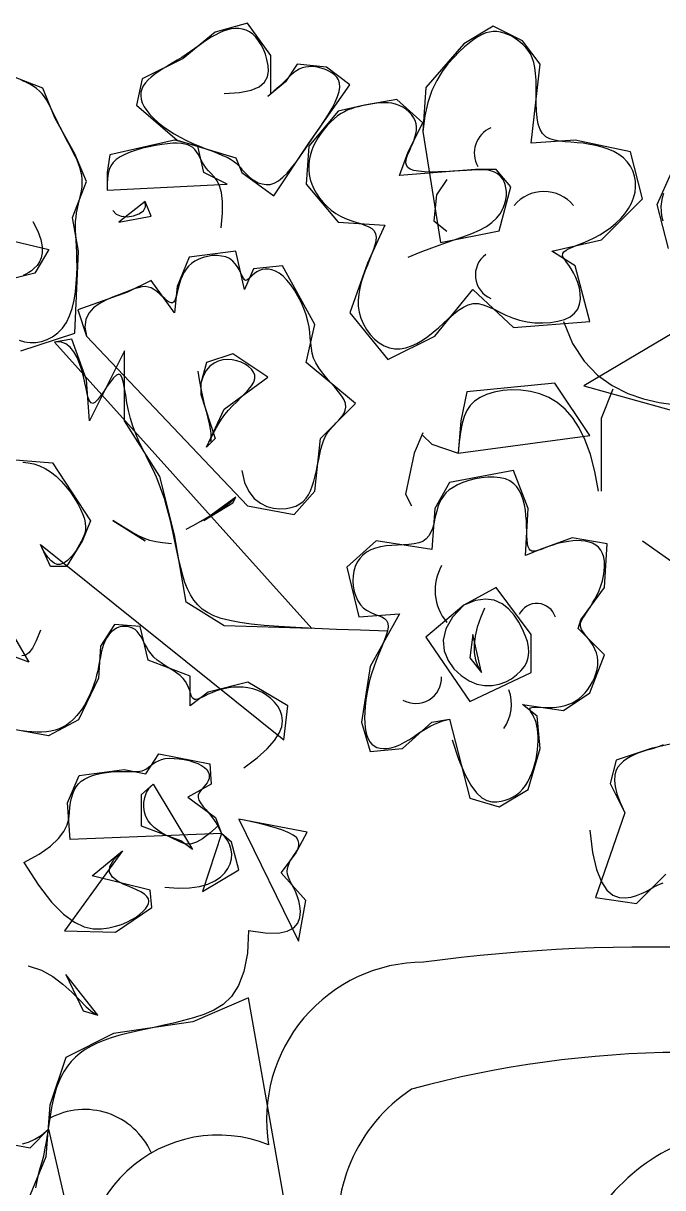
# Model space of a CAD drawing. Header units: metres. Extents: x -607 to -196, y 0 to 941.
# Drawn here: x -459.2 to -410.3, y 537.3 to 626.4 of the extents above; entities that cross this region are included whole.
import ezdxf

# ---------------------------------------------------------------- set-up
doc = ezdxf.new("R2010")
doc.units = ezdxf.units.M
doc.layers.add('3', color=3, linetype='Continuous')

msp = doc.modelspace()

# ---------------------------------------------------------------- linework, layer by layer
at = {"layer": '3'}
for points in [[(-443.83, 621.02), (-443.83, 621.02), (-442.65, 621.09), (-441.76, 621.27), (-441.14, 621.54), (-440.73, 621.89), (-440.51, 622.29), (-440.43, 622.73), (-440.45, 623.17), (-440.55, 623.61), (-440.67, 624.02), (-440.82, 624.4), (-441, 624.75), (-441.19, 625.05), (-441.41, 625.32), (-441.64, 625.55), (-441.89, 625.73), (-442.15, 625.87), (-442.42, 625.95), (-442.7, 626), (-442.99, 626), (-443.28, 625.96), (-443.58, 625.89), (-443.89, 625.78), (-444.19, 625.65), (-444.5, 625.49), (-444.81, 625.32), (-445.12, 625.12), (-445.43, 624.91), (-445.74, 624.69), (-446.07, 624.47), (-446.39, 624.24), (-446.73, 624.01), (-447.07, 623.78), (-447.43, 623.56), (-447.79, 623.34), (-448.14, 623.13), (-448.49, 622.92), (-448.82, 622.71), (-449.12, 622.5), (-449.4, 622.28), (-449.65, 622.06), (-449.85, 621.84), (-450.01, 621.6), (-450.12, 621.36), (-450.19, 621.11), (-450.21, 620.85), (-450.17, 620.58), (-450.09, 620.3), (-449.95, 620.01), (-449.75, 619.72), (-449.5, 619.41), (-449.21, 619.1), (-448.87, 618.8), (-448.5, 618.5), (-448.09, 618.21), (-447.65, 617.93), (-447.19, 617.67), (-446.7, 617.43), (-446.21, 617.2), (-445.71, 617), (-445.23, 616.8), (-444.76, 616.63), (-444.33, 616.46), (-443.94, 616.29), (-443.6, 616.14), (-443.33, 615.99), (-443.1, 615.84), (-442.91, 615.69), (-442.75, 615.53), (-442.61, 615.38), (-442.47, 615.22), (-442.32, 615.05), (-442.15, 614.87), (-441.95, 614.69), (-441.73, 614.5), (-441.48, 614.34), (-441.21, 614.2), (-440.92, 614.1), (-440.62, 614.05), (-440.3, 614.07), (-439.99, 614.16), (-439.66, 614.35), (-439.33, 614.61), (-439, 614.94), (-438.67, 615.34), (-438.32, 615.78), (-437.98, 616.26), (-437.62, 616.77), (-437.26, 617.29), (-436.9, 617.83), (-436.53, 618.36), (-436.19, 618.89), (-435.86, 619.4), (-435.57, 619.89), (-435.33, 620.35), (-435.14, 620.78), (-435.02, 621.17), (-434.98, 621.51), (-435, 621.8), (-435.08, 622.06), (-435.21, 622.27), (-435.38, 622.46), (-435.59, 622.61), (-435.82, 622.74), (-436.07, 622.85), (-436.32, 622.94), (-436.58, 623), (-436.84, 623.05), (-437.1, 623.08), (-437.36, 623.07), (-437.61, 623.04), (-437.85, 622.98), (-438.08, 622.88), (-438.3, 622.75), (-438.52, 622.59), (-438.75, 622.39), (-439, 622.15), (-439.28, 621.87), (-439.61, 621.55), (-440.01, 621.2), (-440.47, 620.8), (-440.25, 621.02), (-440.25, 623.93), (-442.04, 626.39), (-444.5, 625.72), (-446.96, 623.7), (-450.1, 622.14), (-450.54, 620.13), (-447.41, 617.44), (-442.93, 616.1), (-442.48, 614.98), (-440.02, 613.19), (-437.34, 617.22), (-434.2, 621.69), (-435.99, 623.03), (-438.23, 623.26), (-439.13, 621.92), (-440.47, 620.8)], [(-429.73, 608.5), (-429.73, 608.5), (-428.82, 608.89), (-427.93, 609.23), (-427.09, 609.53), (-426.29, 609.8), (-425.55, 610.05), (-424.88, 610.31), (-424.28, 610.57), (-423.76, 610.85), (-423.33, 611.15), (-422.98, 611.49), (-422.71, 611.83), (-422.5, 612.19), (-422.36, 612.54), (-422.27, 612.89), (-422.23, 613.22), (-422.23, 613.53), (-422.26, 613.81), (-422.32, 614.06), (-422.4, 614.27), (-422.5, 614.47), (-422.63, 614.63), (-422.77, 614.77), (-422.92, 614.89), (-423.09, 614.98), (-423.26, 615.06), (-423.45, 615.11), (-423.65, 615.15), (-423.89, 615.17), (-424.17, 615.18), (-424.49, 615.17), (-424.86, 615.16), (-425.29, 615.13), (-425.78, 615.1), (-426.32, 615.07), (-426.88, 615.04), (-427.44, 615.02), (-427.99, 615.01), (-428.5, 615.03), (-428.95, 615.07), (-429.32, 615.13), (-429.59, 615.23), (-429.77, 615.37), (-429.88, 615.53), (-429.92, 615.71), (-429.9, 615.92), (-429.85, 616.14), (-429.76, 616.38), (-429.65, 616.62), (-429.54, 616.88), (-429.42, 617.14), (-429.32, 617.4), (-429.22, 617.67), (-429.15, 617.93), (-429.11, 618.2), (-429.1, 618.46), (-429.13, 618.71), (-429.21, 618.96), (-429.33, 619.19), (-429.49, 619.42), (-429.69, 619.62), (-429.91, 619.81), (-430.16, 619.97), (-430.42, 620.1), (-430.7, 620.2), (-430.98, 620.27), (-431.27, 620.3), (-431.56, 620.31), (-431.85, 620.3), (-432.15, 620.27), (-432.44, 620.23), (-432.73, 620.18), (-433.01, 620.13), (-433.29, 620.07), (-433.56, 620.01), (-433.82, 619.94), (-434.09, 619.86), (-434.35, 619.76), (-434.61, 619.63), (-434.87, 619.49), (-435.14, 619.31), (-435.4, 619.09), (-435.67, 618.85), (-435.93, 618.58), (-436.18, 618.29), (-436.42, 617.97), (-436.64, 617.65), (-436.83, 617.31), (-437, 616.96), (-437.14, 616.61), (-437.24, 616.25), (-437.32, 615.9), (-437.35, 615.54), (-437.35, 615.18), (-437.31, 614.82), (-437.23, 614.45), (-437.11, 614.09), (-436.95, 613.73), (-436.75, 613.37), (-436.52, 613.02), (-436.25, 612.69), (-435.95, 612.38), (-435.63, 612.1), (-435.28, 611.85), (-434.91, 611.63), (-434.53, 611.45), (-434.14, 611.31), (-433.75, 611.18), (-433.39, 611.07), (-433.05, 610.96), (-432.76, 610.83), (-432.51, 610.69), (-432.34, 610.51), (-432.23, 610.3), (-432.2, 610.04), (-432.22, 609.75), (-432.29, 609.43), (-432.4, 609.08), (-432.54, 608.71), (-432.69, 608.31), (-432.86, 607.9), (-433.03, 607.48), (-433.18, 607.04), (-433.33, 606.59), (-433.44, 606.14), (-433.53, 605.68), (-433.57, 605.21), (-433.56, 604.75), (-433.49, 604.29), (-433.36, 603.83), (-433.17, 603.39), (-432.93, 602.97), (-432.65, 602.58), (-432.32, 602.23), (-431.96, 601.95), (-431.58, 601.72), (-431.18, 601.57), (-430.77, 601.5), (-430.35, 601.5), (-429.93, 601.58), (-429.5, 601.72), (-429.08, 601.91), (-428.65, 602.15), (-428.23, 602.44), (-427.82, 602.76), (-427.42, 603.11), (-427.03, 603.46), (-426.65, 603.82), (-426.27, 604.15), (-425.89, 604.45), (-425.52, 604.69), (-425.14, 604.87), (-424.76, 604.96), (-424.38, 604.95), (-424, 604.87), (-423.59, 604.71), (-423.17, 604.52), (-422.73, 604.3), (-422.26, 604.08), (-421.76, 603.87), (-421.22, 603.69), (-420.64, 603.56), (-420.04, 603.49), (-419.44, 603.47), (-418.85, 603.51), (-418.29, 603.6), (-417.78, 603.74), (-417.35, 603.95), (-417.01, 604.21), (-416.76, 604.53), (-416.62, 604.9), (-416.56, 605.3), (-416.57, 605.72), (-416.64, 606.14), (-416.75, 606.56), (-416.91, 606.95), (-417.08, 607.31), (-417.27, 607.62), (-417.45, 607.89), (-417.62, 608.12), (-417.76, 608.32), (-417.87, 608.49), (-417.92, 608.64), (-417.91, 608.78), (-417.83, 608.91), (-417.66, 609.03), (-417.42, 609.16), (-417.11, 609.29), (-416.75, 609.44), (-416.36, 609.59), (-415.94, 609.77), (-415.5, 609.98), (-415.07, 610.21), (-414.64, 610.48), (-414.23, 610.78), (-413.84, 611.11), (-413.48, 611.46), (-413.16, 611.83), (-412.89, 612.23), (-412.66, 612.63), (-412.49, 613.05), (-412.38, 613.47), (-412.34, 613.89), (-412.35, 614.31), (-412.42, 614.71), (-412.55, 615.1), (-412.74, 615.47), (-412.98, 615.8), (-413.27, 616.1), (-413.62, 616.36), (-414.01, 616.58), (-414.44, 616.77), (-414.89, 616.92), (-415.37, 617.04), (-415.85, 617.13), (-416.34, 617.21), (-416.82, 617.26), (-417.29, 617.29), (-417.73, 617.32), (-418.16, 617.37), (-418.54, 617.44), (-418.89, 617.55), (-419.2, 617.71), (-419.46, 617.95), (-419.65, 618.26), (-419.79, 618.67), (-419.88, 619.16), (-419.93, 619.7), (-419.95, 620.28), (-419.95, 620.88), (-419.95, 621.47), (-419.96, 622.03), (-419.99, 622.55), (-420.05, 623.01), (-420.13, 623.4), (-420.25, 623.75), (-420.39, 624.05), (-420.55, 624.31), (-420.73, 624.54), (-420.93, 624.75), (-421.15, 624.93), (-421.38, 625.11), (-421.62, 625.27), (-421.87, 625.42), (-422.13, 625.54), (-422.4, 625.64), (-422.68, 625.71), (-422.96, 625.75), (-423.24, 625.75), (-423.52, 625.72), (-423.8, 625.65), (-424.09, 625.53), (-424.4, 625.36), (-424.72, 625.15), (-425.06, 624.89), (-425.43, 624.58), (-425.83, 624.21), (-426.25, 623.78), (-426.7, 623.28), (-427.13, 622.7), (-427.55, 622.02), (-427.92, 621.24), (-428.23, 620.33), (-428.47, 619.3), (-428.61, 618.11), (-427.26, 609.62), (-422.79, 610.51), (-421.89, 613.87), (-423.01, 615.21), (-424.58, 615.21), (-430.4, 614.76), (-429.73, 616.55), (-428.61, 618.78), (-430.62, 620.57), (-433.08, 620.13), (-435.1, 619.68), (-437.34, 617), (-437.56, 614.09), (-435.1, 611.18), (-431.52, 610.96), (-432.86, 608.05), (-434.2, 604.25), (-431.29, 600.67), (-427.71, 602.46), (-424.8, 606.04), (-421.67, 603.13), (-415.85, 603.58), (-416.97, 607.83), (-418.76, 608.95), (-414.95, 609.84), (-411.82, 612.97), (-412.72, 616.55), (-416.97, 617.44), (-420.33, 617.22), (-419.65, 623.26), (-421, 625.05), (-423.24, 626.16), (-425.47, 624.82), (-428.38, 621.47), (-428.61, 618.11)], [(-459.38, 601.33), (-455.26, 602.7), (-454.96, 608.95), (-455.42, 611.54), (-454.35, 614.28), (-455.26, 616.41), (-456.79, 619.16), (-457.7, 621.44), (-460.15, 622.36)], [(-459.5, 602.16), (-459.1, 602.04), (-458.68, 601.98), (-458.24, 601.98), (-457.8, 602.06), (-457.37, 602.2), (-456.95, 602.42), (-456.56, 602.71), (-456.2, 603.07), (-455.9, 603.51), (-455.65, 604.02), (-455.46, 604.59), (-455.31, 605.21), (-455.21, 605.85), (-455.14, 606.5), (-455.1, 607.14), (-455.08, 607.76), (-455.09, 608.34), (-455.1, 608.86), (-455.12, 609.34), (-455.15, 609.77), (-455.17, 610.17), (-455.19, 610.54), (-455.2, 610.89), (-455.19, 611.23), (-455.16, 611.56), (-455.11, 611.9), (-455.05, 612.23), (-454.97, 612.57), (-454.89, 612.9), (-454.82, 613.23), (-454.75, 613.55), (-454.7, 613.87), (-454.68, 614.18), (-454.68, 614.48), (-454.72, 614.77), (-454.78, 615.06), (-454.86, 615.35), (-454.96, 615.63), (-455.08, 615.92), (-455.22, 616.22), (-455.37, 616.52), (-455.52, 616.82), (-455.69, 617.14), (-455.86, 617.46), (-456.03, 617.79), (-456.2, 618.12), (-456.37, 618.44), (-456.53, 618.76), (-456.69, 619.08), (-456.84, 619.39), (-456.98, 619.69), (-457.12, 619.98), (-457.27, 620.26), (-457.42, 620.53), (-457.58, 620.77), (-457.76, 621), (-457.96, 621.21), (-458.18, 621.4), (-458.43, 621.58), (-458.7, 621.73), (-458.99, 621.88), (-459.31, 622.02)], [(-444.05, 610.74), (-444.05, 610.74), (-443.94, 611.86), (-443.94, 612.75), (-444.02, 613.44), (-444.17, 613.96), (-444.37, 614.35), (-444.59, 614.65), (-444.81, 614.89), (-445.02, 615.1), (-445.2, 615.31), (-445.35, 615.53), (-445.48, 615.75), (-445.6, 615.97), (-445.71, 616.18), (-445.82, 616.38), (-445.94, 616.57), (-446.07, 616.74), (-446.22, 616.88), (-446.39, 616.99), (-446.6, 617.09), (-446.83, 617.15), (-447.1, 617.2), (-447.41, 617.22), (-447.76, 617.21), (-448.16, 617.18), (-448.6, 617.13), (-449.07, 617.05), (-449.57, 616.95), (-450.06, 616.83), (-450.55, 616.69), (-451.01, 616.54), (-451.43, 616.36), (-451.79, 616.18), (-452.09, 615.97), (-452.32, 615.75), (-452.49, 615.5), (-452.62, 615.22), (-452.7, 614.9), (-452.75, 614.53), (-452.77, 614.11), (-452.78, 613.64), (-443.6, 614.09), (-445.39, 614.98), (-445.84, 617), (-447.63, 617.44), (-452.56, 616.33), (-452.78, 614.98), (-452.78, 613.64)], [(-409.81, 609.17), (-410.7, 612.52), (-409.58, 614.98)], [(-426.78, 614.44), (-427.58, 613.26), (-427.77, 611.28), (-426.78, 610.49)], [(-452.33, 612.08), (-452.33, 612.08), (-452.08, 611.8), (-451.7, 611.65), (-451.24, 611.6), (-450.77, 611.66), (-450.34, 611.81), (-450, 612.05), (-449.83, 612.36), (-449.87, 612.75), (-451.89, 611.18), (-449.42, 611.63), (-449.87, 612.75)], [(-410.22, 611.26), (-410.32, 611.63), (-410.36, 612.01), (-410.37, 612.37), (-410.34, 612.73), (-410.27, 613.07), (-410.18, 613.4)], [(-458.47, 611.23), (-458.47, 611.23), (-458.09, 610.49), (-457.85, 609.85), (-457.74, 609.3), (-457.74, 608.84), (-457.82, 608.46), (-457.96, 608.14), (-458.14, 607.87), (-458.35, 607.65), (-458.57, 607.47), (-458.78, 607.32), (-459, 607.2), (-459.2, 607.11)], [(-460.45, 609.86), (-457.25, 609.1), (-458.31, 607.27), (-460.15, 606.81)], [(-442.48, 592.18), (-442.48, 592.18), (-442.26, 591.28), (-441.93, 590.57), (-441.52, 590.05), (-441.05, 589.68), (-440.55, 589.44), (-440.05, 589.31), (-439.55, 589.26), (-439.09, 589.29), (-438.69, 589.36), (-438.33, 589.47), (-438.03, 589.63), (-437.78, 589.82), (-437.56, 590.06), (-437.37, 590.33), (-437.21, 590.64), (-437.08, 590.98), (-436.96, 591.36), (-436.85, 591.77), (-436.76, 592.19), (-436.67, 592.61), (-436.59, 593.03), (-436.51, 593.43), (-436.42, 593.81), (-436.33, 594.15), (-436.23, 594.45), (-436.11, 594.71), (-435.99, 594.94), (-435.86, 595.14), (-435.72, 595.33), (-435.57, 595.5), (-435.41, 595.66), (-435.25, 595.83), (-435.08, 596), (-434.91, 596.18), (-434.76, 596.37), (-434.64, 596.58), (-434.56, 596.8), (-434.52, 597.04), (-434.55, 597.3), (-434.65, 597.58), (-434.83, 597.88), (-435.07, 598.21), (-435.36, 598.55), (-435.68, 598.91), (-436, 599.28), (-436.31, 599.65), (-436.59, 600.03), (-436.81, 600.41), (-436.98, 600.79), (-437.09, 601.16), (-437.15, 601.54), (-437.2, 601.93), (-437.23, 602.33), (-437.27, 602.74), (-437.32, 603.17), (-437.41, 603.62), (-437.55, 604.09), (-437.72, 604.57), (-437.94, 605.06), (-438.18, 605.53), (-438.45, 605.97), (-438.73, 606.38), (-439.02, 606.75), (-439.31, 607.05), (-439.61, 607.28), (-439.89, 607.44), (-440.17, 607.54), (-440.43, 607.59), (-440.68, 607.59), (-440.92, 607.55), (-441.13, 607.48), (-441.33, 607.38), (-441.5, 607.26), (-441.65, 607.13), (-441.78, 607), (-441.89, 606.89), (-442, 606.8), (-442.09, 606.74), (-442.18, 606.73), (-442.26, 606.78), (-442.35, 606.9), (-442.44, 607.07), (-442.54, 607.28), (-442.66, 607.52), (-442.8, 607.76), (-442.97, 608), (-443.17, 608.21), (-443.42, 608.39), (-443.7, 608.52), (-444.03, 608.59), (-444.37, 608.63), (-444.73, 608.62), (-445.09, 608.56), (-445.44, 608.48), (-445.77, 608.35), (-446.07, 608.2), (-446.33, 608.02), (-446.55, 607.81), (-446.73, 607.59), (-446.89, 607.35), (-447.02, 607.09), (-447.13, 606.83), (-447.22, 606.57), (-447.3, 606.3), (-447.36, 606.04), (-447.42, 605.79), (-447.48, 605.56), (-447.54, 605.35), (-447.61, 605.19), (-447.69, 605.07), (-447.78, 605), (-447.89, 605), (-448.03, 605.06), (-448.19, 605.17), (-448.37, 605.33), (-448.56, 605.5), (-448.77, 605.69), (-448.98, 605.87), (-449.2, 606.03), (-449.42, 606.15), (-449.65, 606.22), (-449.88, 606.25), (-450.13, 606.23), (-450.4, 606.17), (-450.7, 606.08), (-451.04, 605.95), (-451.43, 605.8), (-451.87, 605.63), (-452.36, 605.44), (-452.88, 605.21), (-453.38, 604.94), (-453.83, 604.62), (-454.19, 604.22), (-454.42, 603.74), (-454.49, 603.16), (-454.35, 602.46), (-442.04, 589.49), (-438.46, 588.82), (-436.89, 590.61), (-436.44, 594.64), (-435.32, 595.75), (-433.76, 597.32), (-437.56, 600.45), (-436.89, 603.36), (-439.35, 607.83), (-441.59, 607.6), (-442.26, 606.04), (-442.93, 608.95), (-446.51, 608.5), (-447.41, 606.26), (-447.63, 604.25), (-449.42, 606.71), (-451.21, 605.82), (-455.02, 604.47), (-454.35, 602.46)], [(-401.97, 607.16), (-416.3, 598.66), (-408.24, 596.42)], [(-417.86, 603.58), (-417.86, 603.58), (-417.17, 601.91), (-416.28, 600.56), (-415.25, 599.49), (-414.12, 598.68), (-412.93, 598.08), (-411.73, 597.67), (-410.54, 597.4), (-409.43, 597.24)], [(-431.33, 579.91), (-431.33, 579.91), (-433.39, 579.98), (-435.23, 580.04), (-436.88, 580.11), (-438.34, 580.18), (-439.63, 580.25), (-440.77, 580.34), (-441.76, 580.44), (-442.63, 580.57), (-443.39, 580.71), (-444.05, 580.88), (-444.61, 581.08), (-445.09, 581.32), (-445.5, 581.59), (-445.85, 581.91), (-446.15, 582.26), (-446.4, 582.67), (-446.62, 583.13), (-446.82, 583.63), (-446.99, 584.17), (-447.15, 584.74), (-447.29, 585.33), (-447.42, 585.93), (-447.55, 586.54), (-447.67, 587.14), (-447.8, 587.74), (-447.93, 588.33), (-448.08, 588.9), (-448.23, 589.47), (-448.4, 590.04), (-448.58, 590.59), (-448.79, 591.14), (-449.01, 591.69), (-449.26, 592.24), (-449.53, 592.78), (-449.8, 593.32), (-450.07, 593.87), (-450.34, 594.43), (-450.58, 594.99), (-450.8, 595.57), (-450.99, 596.16), (-451.14, 596.77), (-451.26, 597.37), (-451.35, 597.94), (-451.44, 598.46), (-451.52, 598.9), (-451.62, 599.25), (-451.74, 599.47), (-451.89, 599.55), (-452.07, 599.48), (-452.29, 599.27), (-452.53, 598.97), (-452.79, 598.61), (-453.04, 598.24), (-453.29, 597.89), (-453.51, 597.59), (-453.71, 597.39), (-453.88, 597.32), (-454.01, 597.36), (-454.12, 597.51), (-454.22, 597.75), (-454.3, 598.07), (-454.39, 598.46), (-454.48, 598.89), (-454.59, 599.37), (-454.72, 599.87), (-454.88, 600.36), (-455.08, 600.84), (-455.32, 601.26), (-455.6, 601.62), (-455.94, 601.88), (-456.34, 602.02), (-456.81, 602.01), (-437.11, 580.1), (-443.83, 580.32), (-446.74, 582.11), (-447.63, 587.26), (-448.75, 591.73), (-451.44, 595.98), (-451.44, 601.34), (-454.12, 595.98), (-454.35, 599.11), (-455.47, 602.24), (-456.81, 602.01)], [(-445.84, 599.78), (-445.84, 599.78), (-445.74, 599.11), (-445.62, 598.47), (-445.49, 597.85), (-445.35, 597.26), (-445.21, 596.71), (-445.08, 596.2), (-444.97, 595.75), (-444.89, 595.36), (-444.85, 595.04), (-444.83, 594.78), (-444.83, 594.59), (-444.84, 594.47), (-444.86, 594.4), (-444.87, 594.4), (-444.86, 594.45), (-444.84, 594.56), (-444.78, 594.73), (-444.69, 594.94), (-444.57, 595.2), (-444.42, 595.48), (-444.23, 595.79), (-444.02, 596.12), (-443.77, 596.46), (-443.49, 596.8), (-443.19, 597.13), (-442.86, 597.45), (-442.54, 597.77), (-442.23, 598.08), (-441.96, 598.38), (-441.73, 598.67), (-441.56, 598.95), (-441.48, 599.22), (-441.48, 599.48), (-441.57, 599.72), (-441.73, 599.95), (-441.95, 600.15), (-442.22, 600.33), (-442.52, 600.47), (-442.86, 600.58), (-443.21, 600.65), (-443.57, 600.68), (-443.93, 600.65), (-444.27, 600.56), (-444.6, 600.4), (-444.91, 600.17), (-445.19, 599.84), (-445.43, 599.41), (-445.62, 598.88), (-445.62, 597.99), (-444.5, 594.64), (-445.17, 593.96), (-443.83, 596.87), (-440.47, 599.33), (-443.16, 601.12), (-445.17, 600.45), (-445.62, 598.88)], [(-415.18, 590.61), (-415.18, 590.61), (-415.46, 592.1), (-415.8, 593.4), (-416.2, 594.51), (-416.66, 595.45), (-417.17, 596.23), (-417.73, 596.87), (-418.33, 597.38), (-418.98, 597.77), (-419.67, 598.05), (-420.39, 598.24), (-421.11, 598.34), (-421.82, 598.35), (-422.51, 598.3), (-423.15, 598.17), (-423.74, 598), (-424.24, 597.77), (-424.66, 597.49), (-424.99, 597.16), (-425.26, 596.78), (-425.46, 596.31), (-425.62, 595.77), (-425.74, 595.12), (-425.84, 594.38), (-425.92, 593.52), (-415.85, 594.86), (-418.53, 598.88), (-425.25, 598.21), (-425.7, 595.98), (-425.92, 593.52)], [(-414.95, 590.61), (-414.95, 596.2), (-414.06, 598.44)], [(-428.61, 595.08), (-429.28, 593.52), (-429.95, 590.39), (-429.5, 589.49)], [(-428.61, 594.86), (-427.94, 594.19), (-425.92, 593.52)], [(-460.77, 593.07), (-456.95, 592.77), (-454.05, 588.35), (-454.66, 586.83), (-455.88, 584.84), (-457.1, 584.84), (-457.87, 586.52)], [(-459.23, 592.82), (-458.82, 592.78), (-458.39, 592.69), (-457.96, 592.55), (-457.53, 592.35), (-457.1, 592.08), (-456.69, 591.76), (-456.3, 591.38), (-455.93, 590.97), (-455.59, 590.53), (-455.29, 590.09), (-455.03, 589.65), (-454.81, 589.22), (-454.64, 588.83), (-454.52, 588.48), (-454.45, 588.17), (-454.43, 587.89), (-454.44, 587.64), (-454.49, 587.4), (-454.56, 587.18), (-454.66, 586.97), (-454.76, 586.75), (-454.88, 586.53), (-455.01, 586.3), (-455.15, 586.08), (-455.3, 585.87), (-455.46, 585.66), (-455.62, 585.48), (-455.8, 585.31), (-455.99, 585.17), (-456.18, 585.07), (-456.39, 585.01), (-456.6, 585.01), (-456.83, 585.1), (-457.07, 585.27), (-457.32, 585.56), (-457.59, 585.97), (-457.87, 586.52), (-439.26, 571.59), (-438.95, 574.18), (-442, 576.01), (-445.05, 575.24), (-446.43, 574.18), (-446.43, 576.46), (-449.63, 577.68), (-450.24, 580.27), (-452.22, 580.42), (-453.29, 578.75), (-453.44, 576.31), (-454.97, 573.11), (-457.26, 571.89), (-460.61, 572.5)], [(-426.37, 571.6), (-426.37, 571.6), (-425.88, 570.11), (-425.4, 568.97), (-424.95, 568.12), (-424.52, 567.53), (-424.1, 567.15), (-423.71, 566.94), (-423.33, 566.86), (-422.97, 566.85), (-422.63, 566.89), (-422.31, 566.97), (-422.01, 567.08), (-421.72, 567.22), (-421.45, 567.39), (-421.21, 567.6), (-420.98, 567.84), (-420.77, 568.1), (-420.59, 568.39), (-420.42, 568.71), (-420.28, 569.04), (-420.15, 569.39), (-420.05, 569.75), (-419.96, 570.11), (-419.89, 570.47), (-419.84, 570.82), (-419.81, 571.17), (-419.79, 571.5), (-419.79, 571.81), (-419.81, 572.12), (-419.84, 572.4), (-419.89, 572.67), (-419.95, 572.91), (-420.03, 573.13), (-420.12, 573.33), (-420.21, 573.5), (-420.3, 573.65), (-420.37, 573.78), (-420.41, 573.88), (-420.42, 573.97), (-420.38, 574.03), (-420.29, 574.06), (-420.13, 574.08), (-419.92, 574.09), (-419.66, 574.08), (-419.37, 574.07), (-419.05, 574.07), (-418.71, 574.07), (-418.38, 574.1), (-418.05, 574.14), (-417.74, 574.21), (-417.44, 574.31), (-417.16, 574.43), (-416.9, 574.58), (-416.65, 574.76), (-416.42, 574.96), (-416.2, 575.19), (-416, 575.44), (-415.81, 575.72), (-415.64, 576.02), (-415.49, 576.33), (-415.37, 576.65), (-415.28, 576.98), (-415.23, 577.3), (-415.22, 577.63), (-415.25, 577.94), (-415.33, 578.24), (-415.45, 578.53), (-415.59, 578.8), (-415.76, 579.05), (-415.93, 579.28), (-416.09, 579.5), (-416.24, 579.7), (-416.37, 579.88), (-416.47, 580.04), (-416.53, 580.18), (-416.56, 580.31), (-416.55, 580.45), (-416.52, 580.58), (-416.46, 580.73), (-416.37, 580.89), (-416.26, 581.07), (-416.12, 581.28), (-415.97, 581.51), (-415.8, 581.77), (-415.63, 582.06), (-415.45, 582.36), (-415.28, 582.68), (-415.13, 583.02), (-414.99, 583.38), (-414.88, 583.75), (-414.79, 584.13), (-414.74, 584.5), (-414.71, 584.87), (-414.72, 585.22), (-414.77, 585.55), (-414.86, 585.84), (-414.99, 586.1), (-415.17, 586.32), (-415.38, 586.49), (-415.63, 586.62), (-415.9, 586.72), (-416.2, 586.78), (-416.51, 586.82), (-416.83, 586.83), (-417.15, 586.81), (-417.47, 586.77), (-417.79, 586.72), (-418.09, 586.65), (-418.39, 586.57), (-418.67, 586.48), (-418.94, 586.39), (-419.2, 586.3), (-419.43, 586.21), (-419.64, 586.13), (-419.84, 586.07), (-420.01, 586.02), (-420.16, 586.01), (-420.29, 586.03), (-420.4, 586.09), (-420.48, 586.2), (-420.55, 586.36), (-420.6, 586.59), (-420.63, 586.87), (-420.65, 587.19), (-420.66, 587.55), (-420.68, 587.94), (-420.7, 588.34), (-420.73, 588.75), (-420.77, 589.16), (-420.84, 589.56), (-420.93, 589.94), (-421.06, 590.3), (-421.22, 590.63), (-421.42, 590.93), (-421.66, 591.18), (-421.95, 591.39), (-422.3, 591.54), (-422.71, 591.64), (-423.16, 591.68), (-423.64, 591.68), (-424.13, 591.63), (-424.62, 591.54), (-425.1, 591.42), (-425.55, 591.27), (-425.96, 591.1), (-426.31, 590.9), (-426.6, 590.7), (-426.85, 590.47), (-427.05, 590.23), (-427.22, 589.97), (-427.36, 589.69), (-427.47, 589.4), (-427.56, 589.08), (-427.64, 588.75), (-427.72, 588.42), (-427.79, 588.08), (-427.89, 587.76), (-428.01, 587.46), (-428.16, 587.19), (-428.36, 586.95), (-428.61, 586.77), (-428.92, 586.65), (-429.28, 586.57), (-429.68, 586.52), (-430.1, 586.5), (-430.55, 586.48), (-430.99, 586.46), (-431.43, 586.43), (-431.85, 586.36), (-432.24, 586.26), (-432.6, 586.11), (-432.92, 585.93), (-433.2, 585.71), (-433.44, 585.46), (-433.64, 585.17), (-433.8, 584.85), (-433.9, 584.5), (-433.96, 584.12), (-433.98, 583.73), (-433.94, 583.33), (-433.87, 582.94), (-433.75, 582.57), (-433.59, 582.22), (-433.39, 581.92), (-433.16, 581.67), (-432.89, 581.47), (-432.6, 581.32), (-432.31, 581.21), (-432.03, 581.1), (-431.77, 581), (-431.55, 580.87), (-431.39, 580.72), (-431.29, 580.51), (-431.28, 580.24), (-431.33, 579.91), (-431.44, 579.53), (-431.6, 579.11), (-431.78, 578.66), (-431.98, 578.17), (-432.18, 577.67), (-432.38, 577.16), (-432.54, 576.64), (-432.69, 576.12), (-432.81, 575.61), (-432.91, 575.11), (-432.99, 574.62), (-433.04, 574.15), (-433.07, 573.7), (-433.08, 573.28), (-433.07, 572.89), (-433.04, 572.53), (-432.99, 572.21), (-432.91, 571.92), (-432.8, 571.67), (-432.67, 571.45), (-432.52, 571.26), (-432.34, 571.12), (-432.13, 571.01), (-431.89, 570.95), (-431.63, 570.92), (-431.35, 570.93), (-431.05, 570.98), (-430.72, 571.08), (-430.38, 571.22), (-430.02, 571.4), (-429.65, 571.62), (-429.27, 571.87), (-428.87, 572.14), (-428.45, 572.4), (-428.01, 572.65), (-427.56, 572.87), (-427.09, 573.05), (-426.59, 573.17), (-425.03, 567.13), (-422.79, 566.46), (-420.55, 567.8), (-419.65, 570.93), (-419.88, 573.39), (-421, 574.29), (-417.86, 573.84), (-415.85, 575.18), (-414.73, 578.09), (-416.74, 580.1), (-416.52, 580.77), (-414.73, 583.23), (-414.51, 586.59), (-417.19, 587.03), (-419.65, 586.14), (-420.77, 585.69), (-420.55, 589.27), (-421.67, 592.18), (-426.59, 591.28), (-427.71, 589.27), (-427.94, 586.14), (-432.19, 586.81), (-434.43, 584.8), (-433.53, 581), (-430.4, 581.22), (-432.64, 577.19), (-433.31, 572.95), (-432.64, 570.71), (-430.17, 570.93), (-427.94, 572.95), (-426.59, 573.17)], [(-446.74, 587.7), (-446.74, 587.7), (-446.2, 587.98), (-445.61, 588.31), (-445, 588.66), (-444.42, 589.02), (-443.88, 589.37), (-443.43, 589.68), (-443.11, 589.96), (-442.93, 590.16), (-445.39, 588.37), (-443.16, 589.72), (-442.93, 590.16)], [(-447.86, 586.59), (-447.86, 586.59), (-448.53, 586.66), (-449.06, 586.74), (-449.51, 586.84), (-449.93, 586.98), (-450.37, 587.18), (-450.88, 587.47), (-451.52, 587.86), (-452.33, 588.37), (-449.87, 586.81), (-452.33, 588.37)], [(-411.82, 586.81), (-411.82, 586.81), (-408.95, 584.8)], [(-461.99, 583.02), (-458.78, 577.53), (-460, 577.99)], [(-425.47, 581.89), (-425.47, 581.89), (-426.36, 580.97), (-426.87, 580.07), (-427.06, 579.21), (-426.98, 578.4), (-426.69, 577.67), (-426.24, 577.03), (-425.68, 576.51), (-425.08, 576.11), (-424.48, 575.86), (-423.89, 575.75), (-423.32, 575.75), (-422.78, 575.84), (-422.28, 576.02), (-421.83, 576.26), (-421.44, 576.55), (-421.11, 576.86), (-420.85, 577.19), (-420.67, 577.53), (-420.55, 577.89), (-420.51, 578.27), (-420.53, 578.67), (-420.62, 579.1), (-420.78, 579.57), (-421, 580.06), (-421.28, 580.59), (-421.63, 581.12), (-422.06, 581.6), (-422.56, 582), (-423.15, 582.27), (-423.83, 582.36), (-424.6, 582.25), (-425.47, 581.89), (-428.38, 579.43), (-425.03, 574.51), (-420.33, 576.75), (-420.33, 579.65), (-423.01, 583.23), (-425.47, 581.89)], [(-423.91, 581.67), (-423.91, 581.67), (-424.21, 580.92), (-424.45, 580.21), (-424.61, 579.52), (-424.69, 578.87), (-424.69, 578.26), (-424.6, 577.7), (-424.41, 577.2), (-424.13, 576.75), (-424.8, 579.65), (-425.03, 577.87), (-424.13, 576.75)], [(-457.87, 579.97), (-457.87, 579.97), (-458.2, 579.17), (-458.5, 578.61), (-458.78, 578.24), (-459.05, 578.05), (-459.3, 578.02)], [(-442.31, 569.45), (-442.31, 569.45), (-441.29, 570.21), (-440.53, 570.9), (-439.98, 571.53), (-439.61, 572.09), (-439.42, 572.59), (-439.36, 573.05), (-439.41, 573.46), (-439.54, 573.83), (-439.72, 574.17), (-439.96, 574.48), (-440.24, 574.76), (-440.55, 574.99), (-440.89, 575.2), (-441.25, 575.36), (-441.62, 575.49), (-442, 575.57), (-442.38, 575.62), (-442.76, 575.63), (-443.13, 575.61), (-443.49, 575.56), (-443.84, 575.49), (-444.17, 575.41), (-444.48, 575.3), (-444.77, 575.19), (-445.04, 575.08), (-445.27, 574.96), (-445.49, 574.86), (-445.68, 574.77), (-445.84, 574.71), (-445.98, 574.68), (-446.1, 574.68), (-446.2, 574.74), (-446.27, 574.84), (-446.34, 574.98), (-446.4, 575.16), (-446.46, 575.37), (-446.54, 575.59), (-446.65, 575.82), (-446.78, 576.06), (-446.96, 576.28), (-447.18, 576.5), (-447.45, 576.7), (-447.73, 576.89), (-448.04, 577.08), (-448.35, 577.27), (-448.65, 577.47), (-448.94, 577.68), (-449.2, 577.91), (-449.42, 578.16), (-449.6, 578.42), (-449.76, 578.69), (-449.91, 578.95), (-450.04, 579.21), (-450.18, 579.46), (-450.32, 579.68), (-450.47, 579.87), (-450.64, 580.02), (-450.83, 580.13), (-451.03, 580.21), (-451.24, 580.26), (-451.45, 580.27), (-451.67, 580.25), (-451.87, 580.2), (-452.07, 580.12), (-452.25, 580.01), (-452.42, 579.88), (-452.58, 579.72), (-452.72, 579.53), (-452.84, 579.33), (-452.96, 579.11), (-453.05, 578.87), (-453.14, 578.62), (-453.21, 578.36), (-453.27, 578.08), (-453.32, 577.8), (-453.38, 577.5), (-453.43, 577.19), (-453.5, 576.86), (-453.58, 576.53), (-453.67, 576.18), (-453.79, 575.83), (-453.92, 575.46), (-454.08, 575.1), (-454.25, 574.74), (-454.44, 574.38), (-454.64, 574.05), (-454.86, 573.73), (-455.1, 573.44), (-455.34, 573.18), (-455.6, 572.95), (-455.87, 572.75), (-456.15, 572.58), (-456.45, 572.44), (-456.76, 572.33), (-457.09, 572.25), (-457.43, 572.2), (-457.79, 572.17), (-458.17, 572.17), (-458.54, 572.19), (-458.92, 572.22), (-459.28, 572.27)], [(-410.22, 571.2), (-410.45, 571.1), (-410.7, 571.02), (-410.97, 570.94), (-411.26, 570.86), (-411.56, 570.77), (-411.86, 570.67), (-412.17, 570.56), (-412.46, 570.44), (-412.75, 570.3), (-413.02, 570.14), (-413.27, 569.95), (-413.5, 569.74), (-413.69, 569.5), (-413.84, 569.22), (-413.93, 568.89), (-413.96, 568.49), (-413.91, 568.02), (-413.77, 567.46), (-413.52, 566.79), (-413.16, 566.01), (-415.4, 559.53), (-412.27, 559.08), (-410.03, 561.32)], [(-409.13, 571.38), (-411.15, 570.93), (-413.83, 570.04), (-414.28, 568.25), (-413.16, 566.01)], [(-459.16, 562.2), (-459.16, 562.2), (-457.99, 562.85), (-457.12, 563.46), (-456.5, 564.04), (-456.09, 564.58), (-455.84, 565.09), (-455.71, 565.56), (-455.65, 566.01), (-455.62, 566.41), (-455.57, 566.79), (-455.51, 567.14), (-455.41, 567.45), (-455.3, 567.73), (-455.15, 567.99), (-454.97, 568.22), (-454.76, 568.42), (-454.5, 568.59), (-454.21, 568.74), (-453.89, 568.86), (-453.55, 568.96), (-453.19, 569.04), (-452.83, 569.1), (-452.46, 569.14), (-452.11, 569.17), (-451.78, 569.18), (-451.47, 569.18), (-451.19, 569.18), (-450.94, 569.17), (-450.7, 569.17), (-450.48, 569.17), (-450.28, 569.19), (-450.1, 569.23), (-449.93, 569.29), (-449.76, 569.38), (-449.6, 569.49), (-449.44, 569.62), (-449.27, 569.75), (-449.08, 569.87), (-448.86, 569.99), (-448.62, 570.08), (-448.33, 570.15), (-448, 570.18), (-447.65, 570.17), (-447.27, 570.14), (-446.89, 570.08), (-446.51, 570), (-446.15, 569.89), (-445.83, 569.77), (-445.55, 569.63), (-445.33, 569.48), (-445.16, 569.31), (-445.05, 569.15), (-444.98, 568.97), (-444.96, 568.8), (-444.98, 568.63), (-445.04, 568.46), (-445.12, 568.29), (-445.24, 568.14), (-445.37, 567.99), (-445.51, 567.84), (-445.64, 567.68), (-445.74, 567.53), (-445.8, 567.36), (-445.81, 567.18), (-445.76, 566.98), (-445.64, 566.76), (-445.46, 566.52), (-445.23, 566.25), (-444.98, 565.95), (-444.71, 565.62), (-444.46, 565.26), (-444.22, 564.86), (-444.03, 564.42), (-455.6, 563.98), (-455.82, 566.76), (-454.93, 568.87), (-451.48, 569.31), (-449.81, 568.98), (-448.81, 570.53), (-444.92, 569.76), (-444.81, 568.2), (-446.59, 567.2), (-444.48, 565.65), (-444.03, 564.42)], [(-444.25, 565.03), (-444.25, 565.03), (-444.93, 564.44), (-445.49, 564.03), (-445.95, 563.77), (-446.32, 563.64), (-446.63, 563.61), (-446.9, 563.66), (-447.16, 563.76), (-447.42, 563.89), (-447.71, 564.02), (-448.01, 564.16), (-448.31, 564.31), (-448.62, 564.48), (-448.91, 564.67), (-449.19, 564.88), (-449.44, 565.13), (-449.65, 565.4), (-449.81, 565.72), (-449.92, 566.07), (-449.98, 566.43), (-449.97, 566.81), (-449.9, 567.18), (-449.76, 567.55), (-449.55, 567.89), (-449.26, 568.2), (-446.25, 563.2), (-447.14, 563.87), (-450.15, 564.98), (-450.15, 567.42), (-449.26, 568.2)], [(-441.95, 557.02), (-441.95, 557.02), (-440.68, 556.82), (-439.7, 556.81), (-438.99, 556.95), (-438.49, 557.22), (-438.19, 557.58), (-438.03, 558), (-437.99, 558.45), (-438.03, 558.89), (-438.12, 559.29), (-438.24, 559.66), (-438.37, 559.99), (-438.52, 560.3), (-438.66, 560.58), (-438.79, 560.84), (-438.9, 561.08), (-438.97, 561.31), (-439, 561.53), (-438.98, 561.74), (-438.93, 561.94), (-438.86, 562.14), (-438.76, 562.33), (-438.64, 562.52), (-438.52, 562.71), (-438.39, 562.9), (-438.27, 563.1), (-438.17, 563.3), (-438.11, 563.5), (-438.1, 563.7), (-438.16, 563.9), (-438.3, 564.11), (-438.55, 564.31), (-438.92, 564.51), (-439.42, 564.7), (-440, 564.89), (-440.63, 565.06), (-441.24, 565.22), (-441.81, 565.35), (-442.27, 565.45), (-442.58, 565.51), (-442.7, 565.53), (-438.14, 556.2), (-437.58, 559.31), (-439.47, 561.42), (-438.36, 562.87), (-437.47, 564.53), (-442.7, 565.53), (-442.7, 565.53)], [(-415.85, 564.67), (-415.85, 564.67), (-415.63, 562.97), (-415.33, 561.67), (-414.95, 560.73), (-414.53, 560.09), (-414.07, 559.71), (-413.6, 559.53), (-413.13, 559.5), (-412.68, 559.57), (-412.26, 559.68), (-411.88, 559.84), (-411.54, 560), (-411.22, 560.18), (-410.94, 560.34), (-410.67, 560.48), (-410.43, 560.59), (-410.22, 560.65)], [(-448.37, 560.31), (-448.37, 560.31), (-447.35, 560.24), (-446.47, 560.26), (-445.71, 560.37), (-445.07, 560.55), (-444.54, 560.8), (-444.11, 561.09), (-443.78, 561.41), (-443.53, 561.76), (-443.36, 562.11), (-443.26, 562.48), (-443.24, 562.84), (-443.28, 563.19), (-443.38, 563.54), (-443.55, 563.86), (-443.76, 564.16), (-444.03, 564.42), (-445.48, 559.98), (-442.7, 561.65), (-443.25, 563.76), (-444.03, 564.42)], [(-459.16, 562.2), (-459.16, 562.2), (-458.04, 560.47), (-457.03, 559.18), (-456.11, 558.25), (-455.28, 557.64), (-454.53, 557.29), (-453.84, 557.13), (-453.22, 557.13), (-452.66, 557.21), (-452.14, 557.33), (-451.68, 557.48), (-451.26, 557.65), (-450.88, 557.84), (-450.56, 558.04), (-450.28, 558.25), (-450.04, 558.46), (-449.85, 558.66), (-449.71, 558.86), (-449.62, 559.05), (-449.59, 559.24), (-449.62, 559.42), (-449.73, 559.6), (-449.92, 559.78), (-450.2, 559.96), (-450.57, 560.14), (-451.04, 560.34), (-451.54, 560.55), (-452.01, 560.8), (-452.38, 561.1), (-452.6, 561.46), (-452.58, 561.9), (-452.27, 562.44), (-451.59, 563.09), (-456.04, 556.98), (-452.15, 556.87), (-449.37, 558.76), (-449.48, 560.09), (-453.93, 561.2), (-451.59, 563.09)], [(-441.95, 557.02), (-441.95, 557.02), (-442.04, 555.28), (-442.31, 553.88), (-442.73, 552.8), (-443.27, 551.97), (-443.91, 551.36), (-444.62, 550.91), (-445.38, 550.59), (-446.16, 550.34), (-446.93, 550.12), (-447.7, 549.93), (-448.45, 549.76), (-449.19, 549.6), (-449.91, 549.44), (-450.6, 549.29), (-451.26, 549.13), (-451.88, 548.97), (-452.47, 548.79), (-453.02, 548.6), (-453.54, 548.39), (-454.01, 548.15), (-454.45, 547.9), (-454.85, 547.62), (-455.21, 547.32), (-455.53, 547), (-455.82, 546.64), (-456.07, 546.26), (-456.29, 545.85), (-456.48, 545.43), (-456.64, 544.99), (-456.78, 544.54), (-456.9, 544.07), (-457, 543.6), (-457.09, 543.13), (-457.17, 542.64), (-457.24, 542.16), (-457.31, 541.68), (-457.39, 541.19), (-457.47, 540.71), (-457.56, 540.23), (-457.66, 539.75), (-457.78, 539.28), (-457.92, 538.81), (-458.05, 538.33), (-458.17, 537.84), (-458.27, 537.33)], [(-458.82, 554.31), (-458.82, 554.31), (-457.81, 553.97), (-456.93, 553.49), (-456.16, 552.91), (-455.49, 552.3), (-454.9, 551.7), (-454.38, 551.17), (-453.91, 550.76), (-453.48, 550.53), (-455.93, 553.64), (-454.6, 550.87), (-453.48, 550.53)], [(-412.4, 384.51), (-441.95, 551.86), (-446.21, 550.03), (-452.29, 549.12), (-455.94, 547.3), (-457.16, 543.65), (-457.46, 539.7), (-458.98, 536.06)], [(-459.26, 540.7), (-458.79, 540.82), (-458.3, 541.04), (-457.79, 541.36), (-457.26, 541.81), (-421.58, 386.66), (-421.3, 389.23), (-419.29, 393.24), (-419.87, 396.67), (-422.73, 397.82), (-426.74, 401.25), (-429.6, 404.97), (-432.76, 405.54), (-435.05, 413.56), (-436.77, 419.57), (-444.21, 420.42), (-447.65, 421.28), (-451.09, 425), (-458.53, 426.15), (-465.69, 428.44)], [(-461.26, 540.87), (-458.67, 540.4), (-457.26, 541.81)]]:
    msp.add_lwpolyline(points, dxfattribs=at)
for points in [[(-357.44, 513.75, 0.78), (-377.47, 541.83, 0.34), (-382.33, 552.46, 0.09), (-428.57, 554.59, 0.46), (-440.43, 540.61, 0.64), (-453.99, 527.91)], [(-365.55, 513.84, 0.98), (-378.38, 533.32, 0.28), (-388.42, 545.17, 0.13), (-429.48, 544.87, 0.3), (-434.95, 532.11, 0.79), (-449.53, 521.57)]]:
    msp.add_lwpolyline(points, format="xyb", dxfattribs=at)
for centre, radius, start, end in [((-422.57, 616.47), 2.11, 113.79, 209.31), ((-419.36, 610.58), 2.95, 39.6, 140.4), ((-422.65, 607.14), 1.95, 126.56, 246.87), ((-423.85, 583.03), 3.83, 150.47, 219.93), ((-419.9, 580.53), 1.49, 17.01, 154.83), ((-429.16, 576.35), 1.98, 240.02, 1.86), ((-424.94, 574.3), 3.11, 323.68, 21.11), ((-454.51, 537.72), 5.6, 24.36, 118.35), ((-402.99, 527.13), 14.8, 28.62, 141.16)]:
    msp.add_arc(centre, radius, start, end, dxfattribs=at)

doc.saveas('drawing.dxf')
